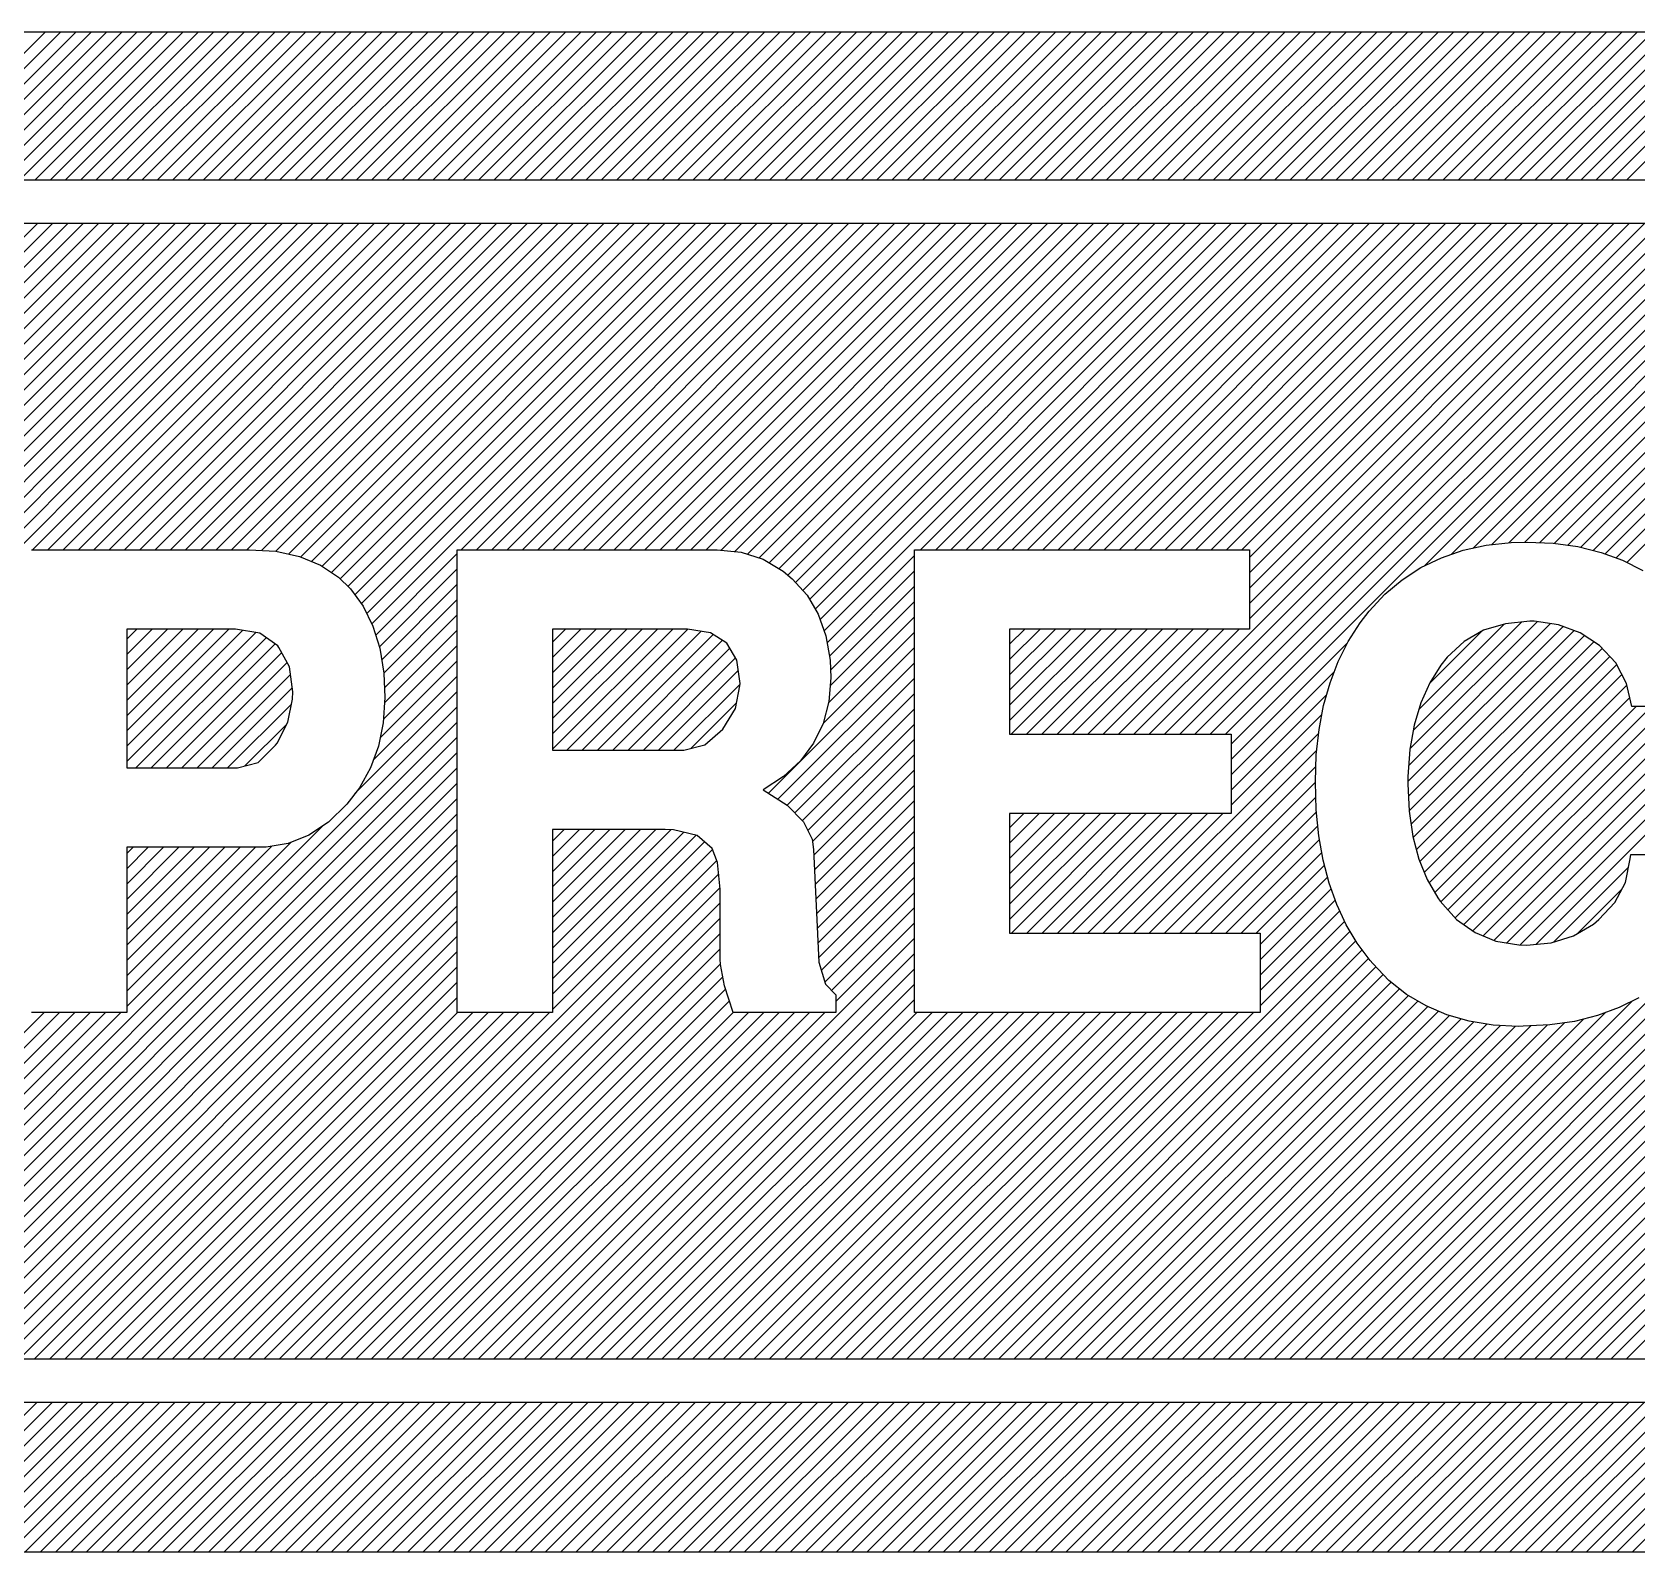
# Model space of a CAD drawing. Extents: x 0 to 40200, y 0 to 28450.
# Drawn here: x 38264 to 39006, y 4200 to 4902 of the extents above; entities that cross this region are included whole.
import ezdxf

# ---------------------------------------------------------------- set-up
doc = ezdxf.new("R2010")
doc.units = 0
doc.layers.get('0').update_dxf_attribs({"linetype": 'CONTINUOUS'})

# ---------------------------------------------------------------- blocks, each defined once
blk = doc.blocks.new('*X10')
at = {"color": 172, "linetype": 'CONTINUOUS'}
for points in [[(38116.12, 4662.9), (38266.81, 4813.59)], [(38123.2, 4662.9), (38273.89, 4813.59)], [(38130.27, 4662.9), (38280.96, 4813.59)], [(38137.34, 4662.9), (38288.03, 4813.59)], [(38142.51, 4547.87), (38408.24, 4813.59)], [(38142.51, 4554.94), (38401.16, 4813.59)], [(38142.51, 4562.01), (38394.09, 4813.59)], [(38142.51, 4569.08), (38387.02, 4813.59)], [(38142.51, 4576.15), (38379.95, 4813.59)], [(38142.51, 4583.22), (38372.88, 4813.59)], [(38142.51, 4590.29), (38365.81, 4813.59)], [(38142.51, 4597.36), (38358.74, 4813.59)], [(38142.51, 4604.43), (38351.67, 4813.59)], [(38142.51, 4611.51), (38344.6, 4813.59)], [(38142.51, 4618.58), (38337.53, 4813.59)], [(38142.51, 4625.65), (38330.45, 4813.59)], [(38142.51, 4632.72), (38323.38, 4813.59)], [(38142.51, 4639.79), (38316.31, 4813.59)], [(38142.51, 4646.86), (38309.24, 4813.59)], [(38142.51, 4653.93), (38302.17, 4813.59)], [(38142.51, 4661), (38295.1, 4813.59)], [(38264.62, 4662.9), (38415.31, 4813.59)], [(38271.69, 4662.9), (38422.38, 4813.59)], [(38278.76, 4662.9), (38429.45, 4813.59)], [(38285.83, 4662.9), (38436.52, 4813.59)], [(38292.9, 4662.9), (38443.59, 4813.59)], [(38299.97, 4662.9), (38450.66, 4813.59)], [(38307.04, 4662.9), (38457.73, 4813.59)], [(38314.11, 4662.9), (38464.8, 4813.59)], [(38321.19, 4662.9), (38471.88, 4813.59)], [(38328.26, 4662.9), (38478.95, 4813.59)], [(38335.33, 4662.9), (38486.02, 4813.59)], [(38342.4, 4662.9), (38493.09, 4813.59)], [(38349.47, 4662.9), (38500.16, 4813.59)], [(38356.54, 4662.9), (38507.23, 4813.59)], [(38363.61, 4662.9), (38514.3, 4813.59)], [(38370.34, 4662.56), (38521.37, 4813.59)], [(38377.01, 4662.16), (38528.44, 4813.59)], [(38382.84, 4660.92), (38535.52, 4813.59)], [(38388.56, 4659.56), (38542.59, 4813.59)], [(38393.54, 4657.48), (38549.66, 4813.59)], [(38398.39, 4655.26), (38556.73, 4813.59)], [(38402.65, 4652.44), (38563.8, 4813.59)], [(38406.74, 4649.47), (38570.87, 4813.59)], [(38410.32, 4645.97), (38577.94, 4813.59)], [(38413.49, 4642.07), (38585.01, 4813.59)], [(38416.46, 4637.97), (38592.08, 4813.59)], [(38418.97, 4633.41), (38599.15, 4813.59)], [(38421.31, 4628.68), (38606.23, 4813.59)], [(38462.61, 4662.9), (38613.3, 4813.59)], [(38469.68, 4662.9), (38620.37, 4813.59)], [(38476.75, 4662.9), (38627.44, 4813.59)], [(38483.82, 4662.9), (38634.51, 4813.59)], [(38490.89, 4662.9), (38641.58, 4813.59)], [(38497.96, 4662.9), (38648.65, 4813.59)], [(38505.03, 4662.9), (38655.72, 4813.59)], [(38512.1, 4662.9), (38662.79, 4813.59)], [(38519.18, 4662.9), (38669.87, 4813.59)], [(38526.25, 4662.9), (38676.94, 4813.59)], [(38533.32, 4662.9), (38684.01, 4813.59)], [(38540.39, 4662.9), (38691.08, 4813.59)], [(38547.46, 4662.9), (38698.15, 4813.59)], [(38554.53, 4662.9), (38705.22, 4813.59)], [(38561.6, 4662.9), (38712.29, 4813.59)], [(38568.67, 4662.9), (38719.36, 4813.59)], [(38575.74, 4662.9), (38726.43, 4813.59)], [(38582.64, 4662.72), (38733.5, 4813.59)], [(38589.06, 4662.08), (38740.58, 4813.59)], [(38594.88, 4660.82), (38747.65, 4813.59)], [(38600.21, 4659.09), (38754.72, 4813.59)], [(38604.96, 4656.77), (38761.79, 4813.59)], [(38609.4, 4654.14), (38768.86, 4813.59)], [(38613.49, 4651.16), (38775.93, 4813.59)], [(38617.11, 4647.7), (38783, 4813.59)], [(38620.49, 4644.01), (38790.07, 4813.59)], [(38623.53, 4639.98), (38797.14, 4813.59)], [(38626.14, 4635.51), (38804.22, 4813.59)], [(38628.39, 4630.69), (38811.29, 4813.59)], [(38630.24, 4625.47), (38818.36, 4813.59)], [(38674.74, 4662.9), (38825.43, 4813.59)], [(38681.81, 4662.9), (38832.5, 4813.59)], [(38688.88, 4662.9), (38839.57, 4813.59)], [(38695.95, 4662.9), (38846.64, 4813.59)], [(38703.02, 4662.9), (38853.71, 4813.59)], [(38710.09, 4662.9), (38860.78, 4813.59)], [(38717.17, 4662.9), (38867.86, 4813.59)], [(38724.24, 4662.9), (38874.93, 4813.59)], [(38731.31, 4662.9), (38882, 4813.59)], [(38738.38, 4662.9), (38889.07, 4813.59)], [(38745.45, 4662.9), (38896.14, 4813.59)], [(38752.52, 4662.9), (38903.21, 4813.59)], [(38759.59, 4662.9), (38910.28, 4813.59)], [(38766.66, 4662.9), (38917.35, 4813.59)], [(38773.73, 4662.9), (38924.42, 4813.59)], [(38780.39, 4577.64), (39016.35, 4813.59)], [(38780.8, 4662.9), (38931.49, 4813.59)], [(38787.46, 4577.64), (39023.42, 4813.59)], [(38787.88, 4662.9), (38938.57, 4813.59)], [(38794.53, 4577.64), (39030.49, 4813.59)], [(38794.95, 4662.9), (38945.64, 4813.59)], [(38801.6, 4577.64), (39037.56, 4813.59)], [(38802.02, 4662.9), (38952.71, 4813.59)], [(38808.67, 4577.64), (39044.63, 4813.59)], [(38809.09, 4662.9), (38959.78, 4813.59)], [(38815.75, 4577.64), (39051.7, 4813.59)], [(38816.16, 4662.9), (38966.85, 4813.59)], [(38818.28, 4573.09), (39058.77, 4813.59)], [(38823.23, 4662.9), (38973.92, 4813.59)], [(38826.73, 4631.04), (39009.28, 4813.59)], [(38826.73, 4638.12), (39002.21, 4813.59)], [(38826.73, 4645.19), (38995.13, 4813.59)], [(38826.73, 4652.26), (38988.06, 4813.59)], [(38826.73, 4659.33), (38980.99, 4813.59)], [(38907.83, 4655.58), (39065.85, 4813.59)], [(38920.17, 4660.85), (39072.92, 4813.59)], [(38930.05, 4663.66), (39079.99, 4813.59)], [(38938.73, 4665.26), (39087.06, 4813.59)], [(38939.73, 4482.42), (39270.91, 4813.59)], [(38945.64, 4481.26), (39277.98, 4813.59)], [(38946.64, 4666.1), (39094.13, 4813.59)], [(38951.8, 4480.34), (39285.05, 4813.59)], [(38954.03, 4666.42), (39101.2, 4813.59)], [(38960.9, 4666.22), (39108.27, 4813.59)], [(38967.64, 4665.89), (39115.34, 4813.59)], [(38973.85, 4665.03), (39122.41, 4813.59)], [(38979.91, 4664.02), (39129.48, 4813.59)], [(38985.56, 4662.59), (39136.56, 4813.59)], [(38991.03, 4660.99), (39143.63, 4813.59)], [(38996.19, 4659.08), (39150.7, 4813.59)], [(39001.15, 4656.98), (39157.77, 4813.59)], [(38423.14, 4623.44), (38460.79, 4661.09)], [(38631.65, 4619.81), (38672, 4660.16)], [(38959.2, 4480.67), (39136.02, 4657.5)], [(38424.83, 4618.05), (38460.79, 4654.02)], [(38632.7, 4613.79), (38672, 4653.09)], [(38425.88, 4612.04), (38460.79, 4646.94)], [(38633.25, 4607.27), (38672, 4646.02)], [(38426.85, 4605.94), (38460.79, 4639.87)], [(38633.08, 4600.03), (38672, 4638.95)], [(38427.15, 4599.16), (38460.79, 4632.8)], [(38632.29, 4592.17), (38672, 4631.88)], [(38715.98, 4583.93), (38758.32, 4626.27)], [(38715.98, 4591.01), (38751.25, 4626.27)], [(38715.98, 4598.08), (38744.17, 4626.27)], [(38715.98, 4605.15), (38737.1, 4626.27)], [(38715.98, 4612.22), (38730.03, 4626.27)], [(38715.98, 4619.29), (38722.96, 4626.27)], [(38716.75, 4577.64), (38765.39, 4626.27)], [(38723.82, 4577.64), (38772.46, 4626.27)], [(38730.89, 4577.64), (38779.53, 4626.27)], [(38737.96, 4577.64), (38786.6, 4626.27)], [(38745.04, 4577.64), (38793.67, 4626.27)], [(38752.11, 4577.64), (38800.74, 4626.27)], [(38759.18, 4577.64), (38807.81, 4626.27)], [(38766.25, 4577.64), (38814.88, 4626.27)], [(38773.32, 4577.64), (38821.96, 4626.27)], [(38899.99, 4555.81), (38971.62, 4627.44)], [(38900.34, 4563.24), (38965.85, 4628.75)], [(38900.91, 4570.87), (38959.66, 4629.63)], [(38902.4, 4579.43), (38952.41, 4629.45)], [(38904.97, 4589.08), (38944.42, 4628.52)], [(38427.19, 4592.13), (38460.79, 4625.73)], [(38629.86, 4582.66), (38672, 4624.81)], [(38818.28, 4566.02), (38872.08, 4619.83)], [(38900.27, 4549.02), (38976.79, 4625.55)], [(38900.59, 4542.28), (38981.54, 4623.22)], [(38901.43, 4536.04), (38985.8, 4620.41)], [(38909.88, 4601.06), (38933.91, 4625.08)], [(38425.2, 4576), (38460.79, 4611.59)], [(38426.72, 4584.58), (38460.79, 4618.66)], [(38604.64, 4550.38), (38672, 4617.74)], [(38902.35, 4529.89), (38989.75, 4617.29)], [(38903.84, 4524.31), (38993.17, 4613.64)], [(38422.1, 4565.83), (38460.79, 4604.52)], [(38608.96, 4547.62), (38672, 4610.66)], [(38818.28, 4558.95), (38866.02, 4606.7)], [(38905.45, 4518.85), (38996.43, 4609.83)], [(38907.48, 4513.81), (38998.85, 4605.18)], [(38413.55, 4550.21), (38460.79, 4597.45)], [(38613.26, 4544.86), (38672, 4603.59)], [(38616.77, 4541.29), (38672, 4596.52)], [(38909.72, 4508.97), (39001.12, 4600.37)], [(38159.5, 4289.09), (38460.79, 4590.38)], [(38620.28, 4537.73), (38672, 4589.45)], [(38818.28, 4551.88), (38862.47, 4596.07)], [(38912.35, 4504.54), (39002.44, 4594.62)], [(38915.13, 4500.24), (39005.39, 4590.5)], [(38918.47, 4496.51), (39012.46, 4590.5)], [(38921.81, 4492.79), (39019.53, 4590.5)], [(38925.83, 4489.73), (39026.6, 4590.5)], [(38929.99, 4486.82), (39033.67, 4590.5)], [(38934.76, 4484.52), (39040.74, 4590.5)], [(38166.57, 4289.09), (38460.79, 4583.3)], [(38622.76, 4533.14), (38672, 4582.38)], [(38818.28, 4544.81), (38860.24, 4586.78)], [(38173.64, 4289.09), (38460.79, 4576.23)], [(38624.86, 4528.17), (38672, 4575.31)], [(38766.29, 4485.75), (38858.76, 4578.22)], [(38180.72, 4289.09), (38460.79, 4569.16)], [(38625.56, 4521.8), (38672, 4568.24)], [(38773.36, 4485.75), (38857.84, 4570.23)], [(38187.79, 4289.09), (38460.79, 4562.09)], [(38625.86, 4515.03), (38672, 4561.17)], [(38780.43, 4485.75), (38857.44, 4562.76)], [(38194.86, 4289.09), (38460.79, 4555.02)], [(38626.17, 4508.26), (38672, 4554.1)], [(38787.5, 4485.75), (38857.23, 4555.48)], [(38201.93, 4289.09), (38460.79, 4547.95)], [(38626.47, 4501.5), (38672, 4547.02)], [(38794.57, 4485.75), (38857.43, 4548.61)], [(38209, 4289.09), (38460.79, 4540.88)], [(38626.77, 4494.73), (38672, 4539.95)], [(38715.98, 4492.01), (38764.97, 4541)], [(38715.98, 4499.08), (38757.9, 4541)], [(38715.98, 4506.15), (38750.83, 4541)], [(38715.98, 4513.22), (38743.76, 4541)], [(38715.98, 4520.3), (38736.69, 4541)], [(38715.98, 4527.37), (38729.62, 4541)], [(38715.98, 4534.44), (38722.55, 4541)], [(38716.79, 4485.75), (38772.04, 4541)], [(38723.86, 4485.75), (38779.12, 4541)], [(38730.93, 4485.75), (38786.19, 4541)], [(38738.01, 4485.75), (38793.26, 4541)], [(38745.08, 4485.75), (38800.33, 4541)], [(38752.15, 4485.75), (38807.4, 4541)], [(38759.22, 4485.75), (38814.47, 4541)], [(38801.64, 4485.75), (38857.69, 4541.8)], [(38845.4, 4289.09), (39094.54, 4538.23)], [(38152.43, 4289.09), (38398.75, 4535.41)], [(38216.07, 4289.09), (38460.79, 4533.81)], [(38504.77, 4485.86), (38552.56, 4533.65)], [(38504.77, 4492.94), (38545.49, 4533.65)], [(38504.77, 4500.01), (38538.42, 4533.65)], [(38504.77, 4507.08), (38531.35, 4533.65)], [(38504.77, 4514.15), (38524.28, 4533.65)], [(38504.77, 4521.22), (38517.21, 4533.65)], [(38504.77, 4528.29), (38510.14, 4533.65)], [(38504.77, 4478.79), (38559.55, 4533.57)], [(38504.77, 4471.72), (38565.41, 4532.36)], [(38504.77, 4464.65), (38571.1, 4530.98)], [(38627.07, 4487.96), (38672, 4532.88)], [(38808.72, 4485.75), (38858.35, 4535.39)], [(38223.14, 4289.09), (38460.79, 4526.74)], [(38308.14, 4451.87), (38383.98, 4527.71)], [(38308.14, 4458.94), (38375.09, 4525.89)], [(38308.14, 4466.01), (38367.58, 4525.45)], [(38308.14, 4473.08), (38360.51, 4525.45)], [(38308.14, 4480.15), (38353.43, 4525.45)], [(38308.14, 4487.23), (38346.36, 4525.45)], [(38308.14, 4494.3), (38339.29, 4525.45)], [(38308.14, 4501.37), (38332.22, 4525.45)], [(38308.14, 4508.44), (38325.15, 4525.45)], [(38308.14, 4515.51), (38318.08, 4525.45)], [(38308.14, 4522.58), (38311.01, 4525.45)], [(38504.77, 4457.58), (38575.06, 4527.87)], [(38504.77, 4450.51), (38578.69, 4524.43)], [(38627.37, 4481.19), (38672, 4525.81)], [(38815.79, 4485.75), (38859.11, 4529.08)], [(38822.86, 4485.75), (38860.16, 4523.05)], [(38852.47, 4289.09), (39090.76, 4527.38)], [(38230.21, 4289.09), (38460.79, 4519.67)], [(38350.42, 4289.09), (38580.72, 4519.39)], [(38627.68, 4474.42), (38672, 4518.74)], [(38829.93, 4485.75), (38861.38, 4517.21)], [(38859.54, 4289.09), (39086.99, 4516.54)], [(38967.3, 4481.7), (39001.89, 4516.29)], [(38237.28, 4289.09), (38460.79, 4512.59)], [(38357.49, 4289.09), (38581.62, 4513.21)], [(38628.89, 4468.56), (38672, 4511.67)], [(38831.75, 4480.5), (38862.88, 4511.63)], [(38244.35, 4289.09), (38460.79, 4505.52)], [(38364.56, 4289.09), (38582.25, 4506.78)], [(38630.53, 4463.13), (38672, 4504.6)], [(38831.75, 4473.43), (38864.56, 4506.24)], [(38831.75, 4466.36), (38866.42, 4501.03)], [(38866.61, 4289.09), (39083.22, 4505.7)], [(38978.28, 4485.61), (38998.92, 4506.25)], [(38251.43, 4289.09), (38460.79, 4498.45)], [(38371.63, 4289.09), (38582.32, 4499.77)], [(38378.71, 4289.09), (38582.32, 4492.7)], [(38633.74, 4459.27), (38672, 4497.53)], [(38831.75, 4459.29), (38868.51, 4496.05)], [(38873.68, 4289.09), (39079.45, 4494.86)], [(38258.5, 4289.09), (38460.79, 4491.38)], [(38385.78, 4289.09), (38582.32, 4485.63)], [(38635.74, 4454.19), (38672, 4490.46)], [(38675.69, 4289.09), (38873.26, 4486.65)], [(38831.75, 4452.22), (38870.74, 4491.21)], [(38951.46, 4289.09), (39154.38, 4492)], [(38958.53, 4289.09), (39161.45, 4492)], [(38965.6, 4289.09), (39168.52, 4492)], [(38972.67, 4289.09), (39175.59, 4492)], [(38979.75, 4289.09), (39182.66, 4492)], [(38986.82, 4289.09), (39189.73, 4492)], [(38993.89, 4289.09), (39196.8, 4492)], [(39000.96, 4289.09), (39202.56, 4490.69)], [(38265.57, 4289.09), (38460.79, 4484.31)], [(38392.85, 4289.09), (38582.32, 4478.56)], [(38477.7, 4289.09), (38672, 4483.39)], [(38682.76, 4289.09), (38875.91, 4482.23)], [(38689.83, 4289.09), (38878.82, 4478.08)], [(38880.75, 4289.09), (39075.68, 4484.01)], [(38272.64, 4289.09), (38460.79, 4477.24)], [(38399.92, 4289.09), (38582.43, 4471.6)], [(38484.77, 4289.09), (38672, 4476.31)], [(38696.9, 4289.09), (38881.82, 4474.01)], [(38887.82, 4289.09), (39071.91, 4473.17)], [(38279.71, 4289.09), (38460.79, 4470.17)], [(38286.78, 4289.09), (38460.79, 4463.1)], [(38406.99, 4289.09), (38583.5, 4465.6)], [(38491.84, 4289.09), (38672, 4469.24)], [(38703.97, 4289.09), (38885.1, 4470.21)], [(38711.05, 4289.09), (38888.58, 4466.62)], [(38718.12, 4289.09), (38892.18, 4463.15)], [(38293.85, 4289.09), (38460.79, 4456.03)], [(38414.06, 4289.09), (38584.78, 4459.81)], [(38498.91, 4289.09), (38672, 4462.17)], [(38725.19, 4289.09), (38896.13, 4460.03)], [(38732.26, 4289.09), (38900.16, 4456.99)], [(38894.89, 4289.09), (39068.13, 4462.33)], [(38110, 4289.09), (38270.04, 4449.12)], [(38117.08, 4289.09), (38277.11, 4449.12)], [(38124.15, 4289.09), (38284.18, 4449.12)], [(38131.22, 4289.09), (38291.25, 4449.12)], [(38138.29, 4289.09), (38298.32, 4449.12)], [(38145.36, 4289.09), (38305.39, 4449.12)], [(38300.92, 4289.09), (38460.96, 4449.12)], [(38307.99, 4289.09), (38468.03, 4449.12)], [(38315.07, 4289.09), (38475.1, 4449.12)], [(38322.14, 4289.09), (38482.17, 4449.12)], [(38329.21, 4289.09), (38489.24, 4449.12)], [(38336.28, 4289.09), (38496.31, 4449.12)], [(38343.35, 4289.09), (38503.38, 4449.12)], [(38421.13, 4289.09), (38586.5, 4454.45)], [(38428.2, 4289.09), (38588.24, 4449.12)], [(38435.27, 4289.09), (38595.31, 4449.12)], [(38442.34, 4289.09), (38602.38, 4449.12)], [(38449.42, 4289.09), (38609.45, 4449.12)], [(38456.49, 4289.09), (38616.52, 4449.12)], [(38463.56, 4289.09), (38623.59, 4449.12)], [(38470.63, 4289.09), (38630.66, 4449.12)], [(38505.98, 4289.09), (38672, 4455.1)], [(38513.06, 4289.09), (38673.09, 4449.12)], [(38520.13, 4289.09), (38680.16, 4449.12)], [(38527.2, 4289.09), (38687.23, 4449.12)], [(38534.27, 4289.09), (38694.3, 4449.12)], [(38541.34, 4289.09), (38701.37, 4449.12)], [(38548.41, 4289.09), (38708.45, 4449.12)], [(38555.48, 4289.09), (38715.52, 4449.12)], [(38562.55, 4289.09), (38722.59, 4449.12)], [(38569.62, 4289.09), (38729.66, 4449.12)], [(38576.69, 4289.09), (38736.73, 4449.12)], [(38583.77, 4289.09), (38743.8, 4449.12)], [(38590.84, 4289.09), (38750.87, 4449.12)], [(38597.91, 4289.09), (38757.94, 4449.12)], [(38604.98, 4289.09), (38765.01, 4449.12)], [(38612.05, 4289.09), (38772.09, 4449.12)], [(38619.12, 4289.09), (38779.16, 4449.12)], [(38626.19, 4289.09), (38786.23, 4449.12)], [(38633.26, 4289.09), (38793.3, 4449.12)], [(38640.33, 4289.09), (38800.37, 4449.12)], [(38647.41, 4289.09), (38807.44, 4449.12)], [(38654.48, 4289.09), (38814.51, 4449.12)], [(38661.55, 4289.09), (38821.58, 4449.12)], [(38668.62, 4289.09), (38828.65, 4449.12)], [(38739.33, 4289.09), (38904.61, 4454.37)], [(38746.4, 4289.09), (38909.14, 4451.83)], [(38753.47, 4289.09), (38914.07, 4449.68)], [(38831.25, 4289.09), (38991.13, 4448.97)], [(38838.32, 4289.09), (39003.62, 4454.38)], [(38901.96, 4289.09), (39064.36, 4451.49)], [(38909.04, 4289.09), (39069.07, 4449.12)], [(38916.11, 4289.09), (39076.14, 4449.12)], [(38923.18, 4289.09), (39083.21, 4449.12)], [(38930.25, 4289.09), (39090.28, 4449.12)], [(38937.32, 4289.09), (39097.35, 4449.12)], [(38944.39, 4289.09), (39104.43, 4449.12)], [(38760.54, 4289.09), (38919.12, 4447.67)], [(38767.61, 4289.09), (38924.64, 4446.11)], [(38774.68, 4289.09), (38930.34, 4444.74)], [(38781.76, 4289.09), (38936.4, 4443.73)], [(38788.83, 4289.09), (38942.8, 4443.06)], [(38795.9, 4289.09), (38949.52, 4442.7)], [(38802.97, 4289.09), (38956.81, 4442.93)], [(38810.04, 4289.09), (38964.25, 4443.3)], [(38817.11, 4289.09), (38972.34, 4444.32)], [(38824.18, 4289.09), (38981.11, 4446.01)]]:
    blk.add_lwpolyline(points, dxfattribs=at)
blk = doc.blocks.new('*X11')
at = {"color": 172, "linetype": 'CONTINUOUS'}
for points in [[(38308.14, 4579.15), (38355.27, 4626.27)], [(38308.14, 4586.22), (38348.19, 4626.27)], [(38308.14, 4593.29), (38341.12, 4626.27)], [(38308.14, 4600.36), (38334.05, 4626.27)], [(38308.14, 4607.43), (38326.98, 4626.27)], [(38308.14, 4614.5), (38319.91, 4626.27)], [(38308.14, 4621.58), (38312.84, 4626.27)], [(38504.77, 4570.72), (38560.33, 4626.27)], [(38504.77, 4577.79), (38553.26, 4626.27)], [(38504.77, 4584.86), (38546.18, 4626.27)], [(38504.77, 4591.93), (38539.11, 4626.27)], [(38504.77, 4599), (38532.04, 4626.27)], [(38504.77, 4606.07), (38524.97, 4626.27)], [(38504.77, 4613.14), (38517.9, 4626.27)], [(38504.77, 4620.21), (38510.83, 4626.27)], [(38511.41, 4570.28), (38567.36, 4626.23)], [(38308.14, 4572.08), (38361.74, 4625.68)], [(38308.14, 4565.01), (38367.76, 4624.62)], [(38312.28, 4562.08), (38372.45, 4622.24)], [(38319.35, 4562.08), (38376.6, 4619.32)], [(38518.48, 4570.28), (38573.45, 4625.25)], [(38525.55, 4570.28), (38579.04, 4623.77)], [(38532.62, 4570.28), (38583.38, 4621.04)], [(38326.43, 4562.08), (38379.65, 4615.3)], [(38539.69, 4570.28), (38586.78, 4617.37)], [(38546.77, 4570.28), (38589.37, 4612.89)], [(38333.5, 4562.08), (38382.16, 4610.74)], [(38340.57, 4562.08), (38383.73, 4605.24)], [(38553.84, 4570.28), (38590.63, 4607.07)], [(38347.64, 4562.08), (38384.59, 4599.02)], [(38560.91, 4570.28), (38591.49, 4600.86)], [(38354.71, 4562.08), (38384.23, 4591.6)], [(38568.85, 4571.15), (38589.82, 4592.12)], [(38362.69, 4562.99), (38382.04, 4582.33)]]:
    blk.add_lwpolyline(points, dxfattribs=at)
blk = doc.blocks.new('*X12')
at = {"color": 172, "linetype": 'CONTINUOUS'}
for points in [[(38201.96, 4833.59), (38270.42, 4902.05)], [(38209.03, 4833.59), (38277.49, 4902.05)], [(38216.1, 4833.59), (38284.56, 4902.05)], [(38223.17, 4833.59), (38291.64, 4902.05)], [(38230.25, 4833.59), (38298.71, 4902.05)], [(38237.32, 4833.59), (38305.78, 4902.05)], [(38244.39, 4833.59), (38312.85, 4902.05)], [(38251.46, 4833.59), (38319.92, 4902.05)], [(38258.53, 4833.59), (38326.99, 4902.05)], [(38265.6, 4833.59), (38334.06, 4902.05)], [(38272.67, 4833.59), (38341.13, 4902.05)], [(38279.74, 4833.59), (38348.2, 4902.05)], [(38286.81, 4833.59), (38355.28, 4902.05)], [(38293.89, 4833.59), (38362.35, 4902.05)], [(38300.96, 4833.59), (38369.42, 4902.05)], [(38308.03, 4833.59), (38376.49, 4902.05)], [(38315.1, 4833.59), (38383.56, 4902.05)], [(38322.17, 4833.59), (38390.63, 4902.05)], [(38329.24, 4833.59), (38397.7, 4902.05)], [(38336.31, 4833.59), (38404.77, 4902.05)], [(38343.38, 4833.59), (38411.84, 4902.05)], [(38350.45, 4833.59), (38418.91, 4902.05)], [(38357.53, 4833.59), (38425.99, 4902.05)], [(38364.6, 4833.59), (38433.06, 4902.05)], [(38371.67, 4833.59), (38440.13, 4902.05)], [(38378.74, 4833.59), (38447.2, 4902.05)], [(38385.81, 4833.59), (38454.27, 4902.05)], [(38392.88, 4833.59), (38461.34, 4902.05)], [(38399.95, 4833.59), (38468.41, 4902.05)], [(38407.02, 4833.59), (38475.48, 4902.05)], [(38414.09, 4833.59), (38482.55, 4902.05)], [(38421.16, 4833.59), (38489.63, 4902.05)], [(38428.24, 4833.59), (38496.7, 4902.05)], [(38435.31, 4833.59), (38503.77, 4902.05)], [(38442.38, 4833.59), (38510.84, 4902.05)], [(38449.45, 4833.59), (38517.91, 4902.05)], [(38456.52, 4833.59), (38524.98, 4902.05)], [(38463.59, 4833.59), (38532.05, 4902.05)], [(38470.66, 4833.59), (38539.12, 4902.05)], [(38477.73, 4833.59), (38546.19, 4902.05)], [(38484.8, 4833.59), (38553.27, 4902.05)], [(38491.88, 4833.59), (38560.34, 4902.05)], [(38498.95, 4833.59), (38567.41, 4902.05)], [(38506.02, 4833.59), (38574.48, 4902.05)], [(38513.09, 4833.59), (38581.55, 4902.05)], [(38520.16, 4833.59), (38588.62, 4902.05)], [(38527.23, 4833.59), (38595.69, 4902.05)], [(38534.3, 4833.59), (38602.76, 4902.05)], [(38541.37, 4833.59), (38609.83, 4902.05)], [(38548.44, 4833.59), (38616.9, 4902.05)], [(38555.52, 4833.59), (38623.98, 4902.05)], [(38562.59, 4833.59), (38631.05, 4902.05)], [(38569.66, 4833.59), (38638.12, 4902.05)], [(38576.73, 4833.59), (38645.19, 4902.05)], [(38583.8, 4833.59), (38652.26, 4902.05)], [(38590.87, 4833.59), (38659.33, 4902.05)], [(38597.94, 4833.59), (38666.4, 4902.05)], [(38605.01, 4833.59), (38673.47, 4902.05)], [(38612.08, 4833.59), (38680.54, 4902.05)], [(38619.15, 4833.59), (38687.62, 4902.05)], [(38626.23, 4833.59), (38694.69, 4902.05)], [(38633.3, 4833.59), (38701.76, 4902.05)], [(38640.37, 4833.59), (38708.83, 4902.05)], [(38647.44, 4833.59), (38715.9, 4902.05)], [(38654.51, 4833.59), (38722.97, 4902.05)], [(38661.58, 4833.59), (38730.04, 4902.05)], [(38668.65, 4833.59), (38737.11, 4902.05)], [(38675.72, 4833.59), (38744.18, 4902.05)], [(38682.79, 4833.59), (38751.26, 4902.05)], [(38689.87, 4833.59), (38758.33, 4902.05)], [(38696.94, 4833.59), (38765.4, 4902.05)], [(38704.01, 4833.59), (38772.47, 4902.05)], [(38711.08, 4833.59), (38779.54, 4902.05)], [(38718.15, 4833.59), (38786.61, 4902.05)], [(38725.22, 4833.59), (38793.68, 4902.05)], [(38732.29, 4833.59), (38800.75, 4902.05)], [(38739.36, 4833.59), (38807.82, 4902.05)], [(38746.43, 4833.59), (38814.89, 4902.05)], [(38753.5, 4833.59), (38821.97, 4902.05)], [(38760.58, 4833.59), (38829.04, 4902.05)], [(38767.65, 4833.59), (38836.11, 4902.05)], [(38774.72, 4833.59), (38843.18, 4902.05)], [(38781.79, 4833.59), (38850.25, 4902.05)], [(38788.86, 4833.59), (38857.32, 4902.05)], [(38795.93, 4833.59), (38864.39, 4902.05)], [(38803, 4833.59), (38871.46, 4902.05)], [(38810.07, 4833.59), (38878.53, 4902.05)], [(38817.14, 4833.59), (38885.61, 4902.05)], [(38824.22, 4833.59), (38892.68, 4902.05)], [(38831.29, 4833.59), (38899.75, 4902.05)], [(38838.36, 4833.59), (38906.82, 4902.05)], [(38845.43, 4833.59), (38913.89, 4902.05)], [(38852.5, 4833.59), (38920.96, 4902.05)], [(38859.57, 4833.59), (38928.03, 4902.05)], [(38866.64, 4833.59), (38935.1, 4902.05)], [(38873.71, 4833.59), (38942.17, 4902.05)], [(38880.78, 4833.59), (38949.25, 4902.05)], [(38887.86, 4833.59), (38956.32, 4902.05)], [(38894.93, 4833.59), (38963.39, 4902.05)], [(38902, 4833.59), (38970.46, 4902.05)], [(38909.07, 4833.59), (38977.53, 4902.05)], [(38916.14, 4833.59), (38984.6, 4902.05)], [(38923.21, 4833.59), (38991.67, 4902.05)], [(38930.28, 4833.59), (38998.74, 4902.05)], [(38937.35, 4833.59), (39005.81, 4902.05)], [(38944.42, 4833.59), (39012.88, 4902.05)], [(38951.49, 4833.59), (39019.96, 4902.05)], [(38958.57, 4833.59), (39027.03, 4902.05)], [(38965.64, 4833.59), (39034.1, 4902.05)], [(38972.71, 4833.59), (39041.17, 4902.05)], [(38979.78, 4833.59), (39048.24, 4902.05)], [(38986.85, 4833.59), (39055.31, 4902.05)], [(38993.92, 4833.59), (39062.38, 4902.05)], [(39000.99, 4833.59), (39069.45, 4902.05)], [(38197.57, 4199.88), (38266.78, 4269.09)], [(38204.65, 4199.88), (38273.85, 4269.09)], [(38211.72, 4199.88), (38280.92, 4269.09)], [(38218.79, 4199.88), (38287.99, 4269.09)], [(38225.86, 4199.88), (38295.07, 4269.09)], [(38232.93, 4199.88), (38302.14, 4269.09)], [(38240, 4199.88), (38309.21, 4269.09)], [(38247.07, 4199.88), (38316.28, 4269.09)], [(38254.14, 4199.88), (38323.35, 4269.09)], [(38261.21, 4199.88), (38330.42, 4269.09)], [(38268.29, 4199.88), (38337.49, 4269.09)], [(38275.36, 4199.88), (38344.56, 4269.09)], [(38282.43, 4199.88), (38351.63, 4269.09)], [(38289.5, 4199.88), (38358.71, 4269.09)], [(38296.57, 4199.88), (38365.78, 4269.09)], [(38303.64, 4199.88), (38372.85, 4269.09)], [(38310.71, 4199.88), (38379.92, 4269.09)], [(38317.78, 4199.88), (38386.99, 4269.09)], [(38324.85, 4199.88), (38394.06, 4269.09)], [(38331.93, 4199.88), (38401.13, 4269.09)], [(38339, 4199.88), (38408.2, 4269.09)], [(38346.07, 4199.88), (38415.27, 4269.09)], [(38353.14, 4199.88), (38422.34, 4269.09)], [(38360.21, 4199.88), (38429.42, 4269.09)], [(38367.28, 4199.88), (38436.49, 4269.09)], [(38374.35, 4199.88), (38443.56, 4269.09)], [(38381.42, 4199.88), (38450.63, 4269.09)], [(38388.49, 4199.88), (38457.7, 4269.09)], [(38395.56, 4199.88), (38464.77, 4269.09)], [(38402.64, 4199.88), (38471.84, 4269.09)], [(38409.71, 4199.88), (38478.91, 4269.09)], [(38416.78, 4199.88), (38485.98, 4269.09)], [(38423.85, 4199.88), (38493.06, 4269.09)], [(38430.92, 4199.88), (38500.13, 4269.09)], [(38437.99, 4199.88), (38507.2, 4269.09)], [(38445.06, 4199.88), (38514.27, 4269.09)], [(38452.13, 4199.88), (38521.34, 4269.09)], [(38459.2, 4199.88), (38528.41, 4269.09)], [(38466.28, 4199.88), (38535.48, 4269.09)], [(38473.35, 4199.88), (38542.55, 4269.09)], [(38480.42, 4199.88), (38549.62, 4269.09)], [(38487.49, 4199.88), (38556.69, 4269.09)], [(38494.56, 4199.88), (38563.77, 4269.09)], [(38501.63, 4199.88), (38570.84, 4269.09)], [(38508.7, 4199.88), (38577.91, 4269.09)], [(38515.77, 4199.88), (38584.98, 4269.09)], [(38522.84, 4199.88), (38592.05, 4269.09)], [(38529.91, 4199.88), (38599.12, 4269.09)], [(38536.99, 4199.88), (38606.19, 4269.09)], [(38544.06, 4199.88), (38613.26, 4269.09)], [(38551.13, 4199.88), (38620.33, 4269.09)], [(38558.2, 4199.88), (38627.41, 4269.09)], [(38565.27, 4199.88), (38634.48, 4269.09)], [(38572.34, 4199.88), (38641.55, 4269.09)], [(38579.41, 4199.88), (38648.62, 4269.09)], [(38586.48, 4199.88), (38655.69, 4269.09)], [(38593.55, 4199.88), (38662.76, 4269.09)], [(38600.63, 4199.88), (38669.83, 4269.09)], [(38607.7, 4199.88), (38676.9, 4269.09)], [(38614.77, 4199.88), (38683.97, 4269.09)], [(38621.84, 4199.88), (38691.05, 4269.09)], [(38628.91, 4199.88), (38698.12, 4269.09)], [(38635.98, 4199.88), (38705.19, 4269.09)], [(38643.05, 4199.88), (38712.26, 4269.09)], [(38650.12, 4199.88), (38719.33, 4269.09)], [(38657.19, 4199.88), (38726.4, 4269.09)], [(38664.27, 4199.88), (38733.47, 4269.09)], [(38671.34, 4199.88), (38740.54, 4269.09)], [(38678.41, 4199.88), (38747.61, 4269.09)], [(38685.48, 4199.88), (38754.68, 4269.09)], [(38692.55, 4199.88), (38761.76, 4269.09)], [(38699.62, 4199.88), (38768.83, 4269.09)], [(38706.69, 4199.88), (38775.9, 4269.09)], [(38713.76, 4199.88), (38782.97, 4269.09)], [(38720.83, 4199.88), (38790.04, 4269.09)], [(38727.9, 4199.88), (38797.11, 4269.09)], [(38734.98, 4199.88), (38804.18, 4269.09)], [(38742.05, 4199.88), (38811.25, 4269.09)], [(38749.12, 4199.88), (38818.32, 4269.09)], [(38756.19, 4199.88), (38825.4, 4269.09)], [(38763.26, 4199.88), (38832.47, 4269.09)], [(38770.33, 4199.88), (38839.54, 4269.09)], [(38777.4, 4199.88), (38846.61, 4269.09)], [(38784.47, 4199.88), (38853.68, 4269.09)], [(38791.54, 4199.88), (38860.75, 4269.09)], [(38798.62, 4199.88), (38867.82, 4269.09)], [(38805.69, 4199.88), (38874.89, 4269.09)], [(38812.76, 4199.88), (38881.96, 4269.09)], [(38819.83, 4199.88), (38889.04, 4269.09)], [(38826.9, 4199.88), (38896.11, 4269.09)], [(38833.97, 4199.88), (38903.18, 4269.09)], [(38841.04, 4199.88), (38910.25, 4269.09)], [(38848.11, 4199.88), (38917.32, 4269.09)], [(38855.18, 4199.88), (38924.39, 4269.09)], [(38862.26, 4199.88), (38931.46, 4269.09)], [(38869.33, 4199.88), (38938.53, 4269.09)], [(38876.4, 4199.88), (38945.6, 4269.09)], [(38883.47, 4199.88), (38952.67, 4269.09)], [(38890.54, 4199.88), (38959.75, 4269.09)], [(38897.61, 4199.88), (38966.82, 4269.09)], [(38904.68, 4199.88), (38973.89, 4269.09)], [(38911.75, 4199.88), (38980.96, 4269.09)], [(38918.82, 4199.88), (38988.03, 4269.09)], [(38925.89, 4199.88), (38995.1, 4269.09)], [(38932.97, 4199.88), (39002.17, 4269.09)], [(38940.04, 4199.88), (39009.24, 4269.09)], [(38947.11, 4199.88), (39016.31, 4269.09)], [(38954.18, 4199.88), (39023.39, 4269.09)], [(38961.25, 4199.88), (39030.46, 4269.09)], [(38968.32, 4199.88), (39037.53, 4269.09)], [(38975.39, 4199.88), (39044.6, 4269.09)], [(38982.46, 4199.88), (39051.67, 4269.09)], [(38989.53, 4199.88), (39058.74, 4269.09)], [(38996.61, 4199.88), (39065.81, 4269.09)], [(39003.68, 4199.88), (39072.88, 4269.09)]]:
    blk.add_lwpolyline(points, dxfattribs=at)

msp = doc.modelspace()

# ---------------------------------------------------------------- linework, layer by layer
at = {"color": 172, "linetype": 'CONTINUOUS'}
msp.add_lwpolyline([(37152.7296, 4199.88075), (39747.2704, 4199.88075), (39747.2704, 4199.88075, 0.414213562), (39793.9264, 4246.53675), (39793.9264, 4855.39755), (39793.9264, 4855.39755, 0.414213562), (39747.2704, 4902.05355), (37152.7296, 4902.05355), (37152.7296, 4902.05355, 0.414213562), (37106.0736, 4855.39755), (37106.0736, 4246.53675), (37106.0736, 4246.53675, 0.414213562), (37152.7296, 4199.88075)], format="xyb", dxfattribs=at)
msp.add_lwpolyline([(37152.7296, 4199.88075), (39747.2704, 4199.88075), (39747.2704, 4199.88075, 0.414213562), (39793.9264, 4246.53675), (39793.9264, 4855.39755), (39793.9264, 4855.39755, 0.414213562), (39747.2704, 4902.05355), (37152.7296, 4902.05355), (37152.7296, 4902.05355, 0.414213562), (37106.0736, 4855.39755), (37106.0736, 4246.53675), (37106.0736, 4246.53675, 0.414213562), (37152.7296, 4199.88075)], format="xyb", dxfattribs=at)
msp.add_lwpolyline([(37152.7296, 4199.88075), (39747.2704, 4199.88075), (39747.2704, 4199.88075, 0.414213562), (39793.9264, 4246.53675), (39793.9264, 4855.39755), (39793.9264, 4855.39755, 0.414213562), (39747.2704, 4902.05355), (37152.7296, 4902.05355), (37152.7296, 4902.05355, 0.414213562), (37106.0736, 4855.39755), (37106.0736, 4246.53675), (37106.0736, 4246.53675, 0.414213562), (37152.7296, 4199.88075)], format="xyb", dxfattribs=at)
for points in [[(37176.0576, 4269.08715), (39724.10304, 4269.08715), (39724.10304, 4833.59261), (37176.0576, 4833.59261), (37176.0576, 4269.08715)], [(37176.0576, 4269.08715), (39724.10304, 4269.08715), (39724.10304, 4833.59261), (37176.0576, 4833.59261), (37176.0576, 4269.08715)], [(37176.0576, 4269.08715), (39724.10304, 4269.08715), (39724.10304, 4833.59261), (37176.0576, 4833.59261), (37176.0576, 4269.08715)], [(37196.0576, 4289.08715), (39704.10304, 4289.08715), (39704.10304, 4813.59261), (37196.0576, 4813.59261), (37196.0576, 4289.08715)], [(38857.60097, 4568.20209), (38858.94859, 4579.84055), (38861.03126, 4590.98898), (38863.9715, 4601.40234), (38867.76932, 4611.20315), (38872.4247, 4620.51393), (38877.93766, 4629.08964), (38882.10301, 4634.48008), (38889.33111, 4642.32073), (38897.29427, 4649.05879), (38905.99249, 4654.69426), (38915.42577, 4659.22714), (38925.4716, 4662.65742), (38936.12999, 4664.98511), (38947.64594, 4666.21022), (38955.11906, 4666.45524), (38967.12506, 4665.9652), (38978.5185, 4664.37256), (38989.17689, 4661.67734), (38999.10021, 4658.00204), (39008.41098, 4653.34665)], [(38857.60097, 4568.20209), (38858.94859, 4579.84055), (38861.03126, 4590.98898), (38863.9715, 4601.40234), (38867.76932, 4611.20315), (38872.4247, 4620.51393), (38877.93766, 4629.08964), (38882.10301, 4634.48008), (38889.33111, 4642.32073), (38897.29427, 4649.05879), (38905.99249, 4654.69426), (38915.42577, 4659.22714), (38925.4716, 4662.65742), (38936.12999, 4664.98511), (38947.64594, 4666.21022), (38955.11906, 4666.45524), (38967.12506, 4665.9652), (38978.5185, 4664.37256), (38989.17689, 4661.67734), (38999.10021, 4658.00204), (39008.41098, 4653.34665)], [(38264.16176, 4662.90244), (38364.62009, 4662.90244), (38376.99362, 4662.16738), (38387.89702, 4659.83969), (38397.57532, 4655.79685), (38405.90601, 4650.2839), (38411.54148, 4644.77094), (38417.29946, 4636.80778), (38421.83233, 4627.61952), (38425.0176, 4617.45117), (38426.85525, 4605.93522), (38427.34529, 4594.66428), (38426.61023, 4582.90331), (38424.40505, 4572.12241), (38420.72974, 4562.07658), (38415.58432, 4552.88832), (38409.82634, 4545.29269), (38401.25063, 4537.08451), (38392.30739, 4531.08151), (38382.62908, 4527.16118), (38372.46074, 4525.44604), (38369.39799, 4525.44604), (38308.14291, 4525.44604), (38308.14291, 4449.12221), (38264.16176, 4449.12221)], [(38264.16176, 4662.90244), (38364.62009, 4662.90244), (38376.99362, 4662.16738), (38387.89702, 4659.83969), (38397.57532, 4655.79685), (38405.90601, 4650.2839), (38411.54148, 4644.77094), (38417.29946, 4636.80778), (38421.83233, 4627.61952), (38425.0176, 4617.45117), (38426.85525, 4605.93522), (38427.34529, 4594.66428), (38426.61023, 4582.90331), (38424.40505, 4572.12241), (38420.72974, 4562.07658), (38415.58432, 4552.88832), (38409.82634, 4545.29269), (38401.25063, 4537.08451), (38392.30739, 4531.08151), (38382.62908, 4527.16118), (38372.46074, 4525.44604), (38369.39799, 4525.44604), (38308.14291, 4525.44604), (38308.14291, 4449.12221), (38264.16176, 4449.12221)], [(38460.79057, 4662.90244), (38580.85052, 4662.90244), (38591.87644, 4661.79985), (38602.04478, 4658.49208), (38611.35555, 4652.97912), (38615.5209, 4649.42632), (38622.38147, 4641.9532), (38627.52689, 4633.13247), (38631.07969, 4623.08664), (38633.03985, 4611.8157), (38633.40738, 4603.73003), (38632.4273, 4592.70412), (38629.85459, 4582.65829), (38625.44422, 4573.59253), (38619.31871, 4565.38435), (38611.47806, 4558.15625), (38602.04478, 4552.03075), (38613.19321, 4544.92516), (38620.78884, 4537.20702), (38624.70916, 4529.12135), (38625.44422, 4524.46596), (38627.77191, 4472.27663), (38630.83467, 4462.10829), (38635.73507, 4457.33039), (38635.73507, 4449.12221), (38588.20113, 4449.12221), (38584.28081, 4461.37323), (38582.44315, 4471.29655), (38582.32064, 4473.74675), (38582.32064, 4506.08944), (38581.09554, 4518.46296), (38578.52283, 4524.83349), (38571.66226, 4530.83649), (38560.63635, 4533.53171), (38556.83853, 4533.65422), (38504.77171, 4533.65422), (38504.77171, 4449.12221), (38460.79057, 4449.12221), (38460.79057, 4662.90244)], [(38460.79057, 4662.90244), (38580.85052, 4662.90244), (38591.87644, 4661.79985), (38602.04478, 4658.49208), (38611.35555, 4652.97912), (38615.5209, 4649.42632), (38622.38147, 4641.9532), (38627.52689, 4633.13247), (38631.07969, 4623.08664), (38633.03985, 4611.8157), (38633.40738, 4603.73003), (38632.4273, 4592.70412), (38629.85459, 4582.65829), (38625.44422, 4573.59253), (38619.31871, 4565.38435), (38611.47806, 4558.15625), (38602.04478, 4552.03075), (38613.19321, 4544.92516), (38620.78884, 4537.20702), (38624.70916, 4529.12135), (38625.44422, 4524.46596), (38627.77191, 4472.27663), (38630.83467, 4462.10829), (38635.73507, 4457.33039), (38635.73507, 4449.12221), (38588.20113, 4449.12221), (38584.28081, 4461.37323), (38582.44315, 4471.29655), (38582.32064, 4473.74675), (38582.32064, 4506.08944), (38581.09554, 4518.46296), (38578.52283, 4524.83349), (38571.66226, 4530.83649), (38560.63635, 4533.53171), (38556.83853, 4533.65422), (38504.77171, 4533.65422), (38504.77171, 4449.12221), (38460.79057, 4449.12221), (38460.79057, 4662.90244)], [(38671.99808, 4662.90244), (38826.72841, 4662.90244), (38826.72841, 4626.2719), (38715.97923, 4626.2719), (38715.97923, 4577.63537), (38818.27521, 4577.63537), (38818.27521, 4541.00483), (38715.97923, 4541.00483), (38715.97923, 4485.75275), (38831.75133, 4485.75275), (38831.75133, 4449.12221), (38671.99808, 4449.12221), (38671.99808, 4662.90244)], [(38671.99808, 4662.90244), (38826.72841, 4662.90244), (38826.72841, 4626.2719), (38715.97923, 4626.2719), (38715.97923, 4577.63537), (38818.27521, 4577.63537), (38818.27521, 4541.00483), (38715.97923, 4541.00483), (38715.97923, 4485.75275), (38831.75133, 4485.75275), (38831.75133, 4449.12221), (38671.99808, 4449.12221), (38671.99808, 4662.90244)], [(38384.71176, 4593.92922), (38384.83427, 4597.237), (38383.24163, 4608.75295), (38378.34123, 4617.69619), (38377.85119, 4618.43125), (38369.5205, 4624.31174), (38358.37207, 4626.2719), (38308.14291, 4626.2719), (38308.14291, 4562.07658), (38359.35215, 4562.07658), (38368.78544, 4564.64929), (38376.87111, 4572.61245), (38377.60617, 4573.47002), (38382.50657, 4583.27084), (38384.71176, 4593.92922)], [(38384.71176, 4593.92922), (38384.83427, 4597.237), (38383.24163, 4608.75295), (38378.34123, 4617.69619), (38377.85119, 4618.43125), (38369.5205, 4624.31174), (38358.37207, 4626.2719), (38308.14291, 4626.2719), (38308.14291, 4562.07658), (38359.35215, 4562.07658), (38368.78544, 4564.64929), (38376.87111, 4572.61245), (38377.60617, 4573.47002), (38382.50657, 4583.27084), (38384.71176, 4593.92922)], [(38591.3864, 4600.05473), (38591.50891, 4601.03481), (38589.91627, 4611.93822), (38585.3834, 4619.77887), (38577.78777, 4624.55676), (38567.12938, 4626.2719), (38566.27181, 4626.2719), (38504.77171, 4626.2719), (38504.77171, 4570.28476), (38565.41424, 4570.28476), (38575.09255, 4572.73496), (38583.54575, 4579.96306), (38589.30372, 4589.51886), (38591.3864, 4600.05473)], [(38591.3864, 4600.05473), (38591.50891, 4601.03481), (38589.91627, 4611.93822), (38585.3834, 4619.77887), (38577.78777, 4624.55676), (38567.12938, 4626.2719), (38566.27181, 4626.2719), (38504.77171, 4626.2719), (38504.77171, 4570.28476), (38565.41424, 4570.28476), (38575.09255, 4572.73496), (38583.54575, 4579.96306), (38589.30372, 4589.51886), (38591.3864, 4600.05473)], [(39045.28654, 4590.49894), (39003.38807, 4590.49894), (39000.93786, 4601.15732), (38996.03746, 4610.5906), (38988.44183, 4618.67627), (38979.49858, 4624.55676), (38969.45275, 4628.23207), (38958.30433, 4629.8247), (38956.22165, 4629.8247), (38945.07323, 4628.72211), (38934.90489, 4625.65935), (38925.96164, 4620.51393), (38918.12099, 4613.28583), (38915.18075, 4609.61052), (38910.03532, 4601.40234), (38905.86998, 4592.09157), (38902.80722, 4581.80072), (38900.84706, 4570.52978), (38899.98949, 4558.15625), (38899.98949, 4554.72597), (38900.60204, 4542.10742), (38902.19467, 4530.46896), (38905.01241, 4519.93308), (38908.81022, 4510.4998), (38913.83314, 4502.0466), (38914.93573, 4500.45397), (38922.40885, 4492.12328), (38930.98456, 4486.12028), (38940.54035, 4482.07745), (38951.19874, 4480.3623), (38954.75153, 4480.23979), (38966.14498, 4481.34238), (38976.43583, 4484.52765), (38985.62409, 4489.9181), (38988.19681, 4492.00077), (38995.54742, 4499.84142), (39000.44782, 4509.15219), (39002.653, 4520.05559), (39002.89802, 4522.13827), (39045.28654, 4522.13827)], [(39045.28654, 4590.49894), (39003.38807, 4590.49894), (39000.93786, 4601.15732), (38996.03746, 4610.5906), (38988.44183, 4618.67627), (38979.49858, 4624.55676), (38969.45275, 4628.23207), (38958.30433, 4629.8247), (38956.22165, 4629.8247), (38945.07323, 4628.72211), (38934.90489, 4625.65935), (38925.96164, 4620.51393), (38918.12099, 4613.28583), (38915.18075, 4609.61052), (38910.03532, 4601.40234), (38905.86998, 4592.09157), (38902.80722, 4581.80072), (38900.84706, 4570.52978), (38899.98949, 4558.15625), (38899.98949, 4554.72597), (38900.60204, 4542.10742), (38902.19467, 4530.46896), (38905.01241, 4519.93308), (38908.81022, 4510.4998), (38913.83314, 4502.0466), (38914.93573, 4500.45397), (38922.40885, 4492.12328), (38930.98456, 4486.12028), (38940.54035, 4482.07745), (38951.19874, 4480.3623), (38954.75153, 4480.23979), (38966.14498, 4481.34238), (38976.43583, 4484.52765), (38985.62409, 4489.9181), (38988.19681, 4492.00077), (38995.54742, 4499.84142), (39000.44782, 4509.15219), (39002.653, 4520.05559), (39002.89802, 4522.13827), (39045.28654, 4522.13827)], [(39006.57333, 4455.86027), (38997.50758, 4451.3274), (38987.58425, 4447.65209), (38976.92587, 4444.95687), (38965.53243, 4443.36423), (38953.1589, 4442.75168), (38950.95372, 4442.62917), (38939.31525, 4443.24172), (38928.28934, 4445.07938), (38917.87597, 4448.01962), (38908.32018, 4452.18497), (38899.37694, 4457.4529), (38891.16876, 4463.94594), (38883.69564, 4471.66408), (38882.47054, 4473.1342), (38876.59005, 4481.09736), (38871.44462, 4489.67308), (38867.15677, 4498.98385), (38863.60397, 4508.90717), (38860.78624, 4519.44304), (38858.82608, 4530.71398), (38857.60097, 4542.71997), (38857.22439, 4555.64932), (38857.60097, 4568.20209)], [(39006.57333, 4455.86027), (38997.50758, 4451.3274), (38987.58425, 4447.65209), (38976.92587, 4444.95687), (38965.53243, 4443.36423), (38953.1589, 4442.75168), (38950.95372, 4442.62917), (38939.31525, 4443.24172), (38928.28934, 4445.07938), (38917.87597, 4448.01962), (38908.32018, 4452.18497), (38899.37694, 4457.4529), (38891.16876, 4463.94594), (38883.69564, 4471.66408), (38882.47054, 4473.1342), (38876.59005, 4481.09736), (38871.44462, 4489.67308), (38867.15677, 4498.98385), (38863.60397, 4508.90717), (38860.78624, 4519.44304), (38858.82608, 4530.71398), (38857.60097, 4542.71997), (38857.22439, 4555.64932), (38857.60097, 4568.20209)]]:
    msp.add_lwpolyline(points, dxfattribs=at)

# ---------------------------------------------------------------- block references
at = {"color": 172}
for name in ['*X12', '*X10', '*X11']:
    msp.add_blockref(name, (0, 0), dxfattribs=at)

doc.saveas('drawing.dxf')
